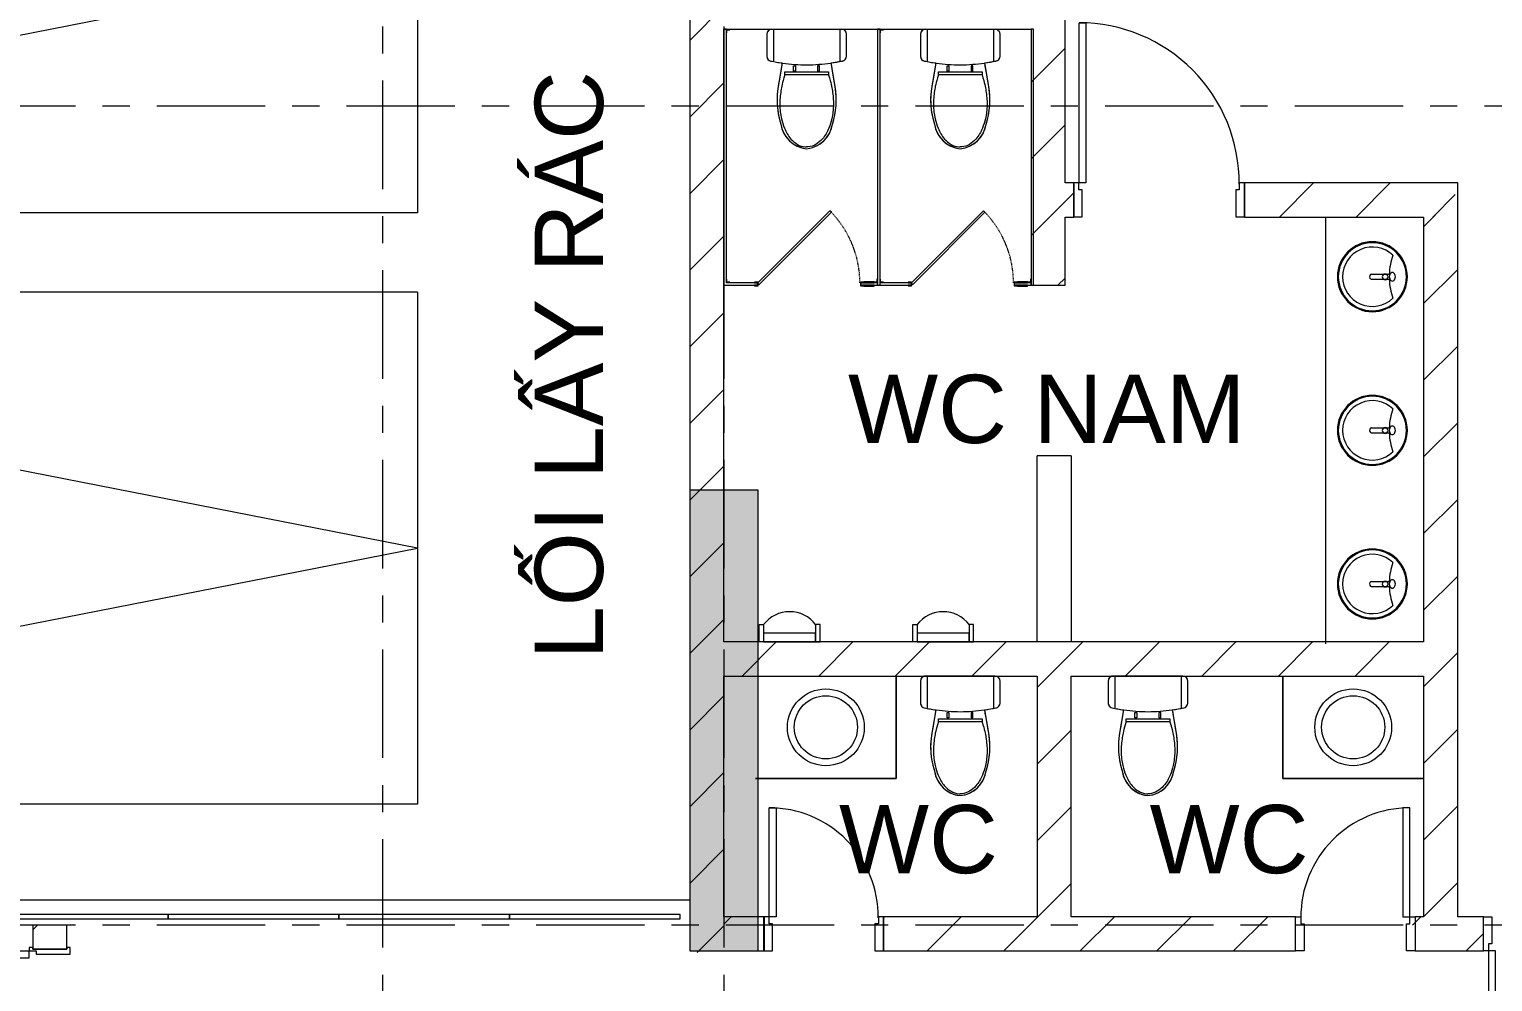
# Model space of a CAD drawing. Header units: millimetres. Extents: x -55734 to 162275, y -23881 to 125548.
# Drawn here: x -2569 to 6006, y 32619 to 38200 of the extents above; entities that cross this region are included whole.
import ezdxf

# ---------------------------------------------------------------- set-up
doc = ezdxf.new("R2010")
doc.units = ezdxf.units.MM
for name, pattern in [('Dash', [6.35, 3.175, -3.175]), ('gf$0$Kume - Hidden Line', [2.2, 1.5, -0.7]), ('Grid Line', [22.225, 12.7, -3.175, 3.175, -3.175])]:
    doc.linetypes.add(name, pattern=pattern)
for name, color, linetype, lineweight in [('@ color hatch', 7, 'Continuous', 13), ('A-GENM', 13, 'Continuous', 5), ('A-GENM-HDLN', 13, 'Dash', 5), ('CHU', 181, 'Continuous', 5), ('CUA', 31, 'Continuous', 9), ('gf$0$A-_DETA----_E', 8, 'Continuous', 9), ('gf$0$C-_CPRK----_E', 214, 'gf$0$Kume - Hidden Line', 9), ('HATCH-TUONG', 152, 'Continuous', 15), ('KINH', 152, 'Continuous', 5), ('NET CAT', 3, 'Continuous', 5), ('NET-CAT', 3, 'Continuous', 15), ('NET-THAY', 2, 'Continuous', 9), ('THIET-BI', 44, 'Continuous', 5), ('TRUC', 225, 'Continuous', 5)]:
    doc.layers.add(name, color=color, linetype=linetype, lineweight=lineweight)
doc.styles.add('Arial_1', font='arial.ttf', dxfattribs={"height": 400})
pattern_1 = [(45, (-15, 0), (-224.5064, 224.5064), [])]
pattern_2 = [(45, (0, 10), (-224.5064, 224.5064), [])]
pattern_3 = [(45, (-15, 10), (-224.5064, 224.5064), [])]

# ---------------------------------------------------------------- blocks, each defined once
blk = doc.blocks.new('ALC1807-ASCENT PLAZA-KET CAU 1_rvt-1-MẶT BẰNG TẦNG 1')
at = {"layer": 'NET CAT'}
blk.add_hatch(color=7, dxfattribs=at).paths.add_polyline_path([(1700.5, 32799.9), (1700.5, 35499.9), (1300.5, 35499.9), (1300.5, 32799.9)], flags=0)
at = {"layer": 'NET CAT', "color": 90, "lineweight": 13}
for p, q in [((1700.5, 35499.9), (1300.5, 35499.9)), ((1300.5, 35499.9), (1300.5, 32799.9)), ((1700.5, 32799.9), (1700.5, 35499.9)), ((1300.5, 32799.9), (1700.5, 32799.9))]:
    blk.add_line(p, q, dxfattribs=at)
at = {"layer": 'NET-THAY', "color": 50}
blk.add_line((-5999.5, 33099.9), (1300.5, 33099.9), dxfattribs=at)
blk = doc.blocks.new('gf$0$Loading Parking Space - Loading Lot-2165419-IDEA-1st Storey')
at = {"layer": 'gf$0$A-_DETA----_E'}
for p, q in [((0, 9000), (1500, 1349.1, 0)), ((3000, 9000), (0, 9000)), ((0, 1349.1, 0), (0, 9000)), ((1500, 1349.1, 0), (3000, 9000)), ((3000, 1349.1, 0), (3000, 9000)), ((3000, 1349.1, 0), (0, 1349.1, 0))]:
    blk.add_line(p, q, dxfattribs=at)
blk = doc.blocks.new('A$C56D52FB6')
at = {"layer": '@ color hatch', "ltscale": 0.5}
h = blk.add_hatch(dxfattribs=at)
h.set_pattern_fill('CROSS', color=139, scale=300)
h.set_pattern_definition([(0, (590434.3, 100508.92), (75, 75), [37.5, -112.5]), (90, (590453.05, 100490.17), (-75, 75), [37.5, -112.5])])
edge = h.paths.add_edge_path()
edge.add_line((-57651.5, 21191.9), (-57665.2, 21191.9))
edge.add_line((-57665.2, 21191.9), (-54967.5, 11695.1))
edge.add_line((-54967.5, 11695.1), (-53917, 11695.1))
edge.add_arc((-50042.6, 14825.5), 4981, 218.93709, 284.81082)
edge.add_line((-48769.4, 10010), (-47560.5, 10325.8))
edge.add_arc((-49010.7, 17174), 7000, 188.07709, 281.95648, ccw=False)
edge.add_line((-55941.2, 16190.4), (-56328, 18915.4))
edge.add_arc((-59793.2, 18423.7), 3500, 8.07709, 52.27071)
edge = h.paths.add_edge_path()
edge.add_line((-59817.6, 21923.6), (-94123.5, 21684.7))
edge.add_arc((-94120, 21184.8), 500, 90.39889, 179.17047)
edge.add_line((-94620, 21192), (-57651.5, 21191.9))
edge.add_arc((-59793.2, 18423.7), 3500, 52.27071, 90.39889)
at = {"layer": 'gf$0$C-_CPRK----_E', "linetype": 'Continuous', "rotation": 90}
for p in [(-94914.9, 15715.4), (-94914.9, 12251.5, 0)]:
    blk.add_blockref('gf$0$Loading Parking Space - Loading Lot-2165419-IDEA-1st Storey', p, dxfattribs=at)
blk = doc.blocks.new('CUA 1 CANH MO - 1 - Type 1-383978-MẶT BẰNG TẦNG 1')
at = {"layer": 'CUA'}
for p, q in [((-217.5, 740.3), (-177.5, 740.3)), ((-217.5, 102.3), (-217.5, 740.3)), ((-177.5, 740.3), (-177.5, 102.3)), ((-177.5, 102.3), (-217.5, 102.3))]:
    blk.add_line(p, q, dxfattribs=at)
at = {"layer": 'CUA', "lineweight": 5}
for p, q in [((-218.5, 102.3), (-248.5, 102.3)), ((-248.5, 102.3), (-248.5, -97.7)), ((-218.5, 61.3), (-218.5, 102.3)), ((451.5, 102.3), (421.5, 102.3)), ((421.5, 102.3), (421.5, 61.3)), ((451.5, -97.7), (451.5, 102.3)), ((-198.5, 61.3), (-218.5, 61.3)), ((-198.5, -97.7), (-198.5, 61.3)), ((421.5, 61.3), (401.5, 61.3)), ((401.5, 61.3), (401.5, -97.7)), ((-248.5, -97.7), (-198.5, -97.7)), ((401.5, -97.7), (451.5, -97.7))]:
    blk.add_line(p, q, dxfattribs=at)
blk.add_arc((-217.5, 102.3), 638, 359.5, 90, dxfattribs=at)
blk = doc.blocks.new('CUA 1 CANH MO - 1 - Type 1-385342-MẶT BẰNG TẦNG 1')
at = {"layer": 'CUA', "lineweight": 5}
for p, q in [((-248.5, -102.3), (-248.5, 97.7)), ((-248.5, 97.7), (-198.5, 97.7)), ((-198.5, 97.7), (-198.5, -61.3)), ((401.5, 97.7), (451.5, 97.7)), ((401.5, -61.3), (401.5, 97.7)), ((451.5, 97.7), (451.5, -102.3)), ((-218.5, -61.3), (-218.5, -102.3)), ((-198.5, -61.3), (-218.5, -61.3)), ((421.5, -61.3), (401.5, -61.3)), ((421.5, -102.3), (421.5, -61.3)), ((-218.5, -102.3), (-248.5, -102.3)), ((451.5, -102.3), (421.5, -102.3))]:
    blk.add_line(p, q, dxfattribs=at)
at = {"layer": 'CUA'}
for p, q in [((-177.5, -102.3), (-217.5, -102.3)), ((-217.5, -102.3), (-217.5, -740.3)), ((-177.5, -740.3), (-177.5, -102.3)), ((-217.5, -740.3), (-177.5, -740.3))]:
    blk.add_line(p, q, dxfattribs=at)
at = {"layer": 'CUA', "lineweight": 5}
blk.add_arc((-217.5, -102.3), 638, 270, 0.5, dxfattribs=at)
blk = doc.blocks.new('CUA 1 CANH MO - 1 - Type 1000-625167-MẶT BẰNG TẦNG 1')
at = {"layer": 'CUA'}
for p, q in [((-367.5, 1040.3), (-327.5, 1040.3)), ((-367.5, 102.3), (-367.5, 1040.3)), ((-327.5, 1040.3), (-327.5, 102.3)), ((-327.5, 102.3), (-367.5, 102.3))]:
    blk.add_line(p, q, dxfattribs=at)
at = {"layer": 'CUA', "lineweight": 5}
for p, q in [((-368.5, 102.3), (-398.5, 102.3)), ((-398.5, 102.3), (-398.5, -97.7)), ((-368.5, 61.3), (-368.5, 102.3)), ((601.5, 102.3), (571.5, 102.3)), ((571.5, 102.3), (571.5, 61.3)), ((601.5, -97.7), (601.5, 102.3)), ((-348.5, 61.3), (-368.5, 61.3)), ((-348.5, -97.7), (-348.5, 61.3)), ((571.5, 61.3), (551.5, 61.3)), ((551.5, 61.3), (551.5, -97.7)), ((-398.5, -97.7), (-348.5, -97.7)), ((551.5, -97.7), (601.5, -97.7))]:
    blk.add_line(p, q, dxfattribs=at)
blk.add_arc((-367.5, 102.3), 938, 359.5, 90, dxfattribs=at)
blk = doc.blocks.new('CUA 2 CANH MO KHUNG NHOM - 1 - Type 1-362138-MẶT BẰNG TẦNG 1')
at = {"layer": 'CUA'}
for p, q in [((-587.5, 810.8), (-547.5, 810.8)), ((-587.5, 122.3), (-587.5, 810.8)), ((-547.5, 810.8), (-547.5, 122.3)), ((750.5, 810.8), (750.5, 122.3)), ((790.5, 810.8), (750.5, 810.8)), ((790.5, 122.3), (790.5, 810.8)), ((-547.5, 122.3), (-587.5, 122.3)), ((750.5, 122.3), (790.5, 122.3))]:
    blk.add_line(p, q, dxfattribs=at)
at = {"layer": 'CUA', "lineweight": 5}
for p, q in [((-588.5, 122.3), (-608.5, 122.3)), ((-608.5, 122.3), (-608.5, 102.3)), ((-608.5, 102.3), (-598.5, 102.3)), ((-598.5, 102.3), (-598.5, -97.7)), ((-588.5, 81.3), (-588.5, 122.3)), ((811.5, 122.3), (791.5, 122.3)), ((791.5, 122.3), (791.5, 81.3)), ((801.5, -97.7), (801.5, 102.3)), ((801.5, 102.3), (811.5, 102.3)), ((811.5, 102.3), (811.5, 122.3)), ((-568.5, 81.3), (-588.5, 81.3)), ((-568.5, -117.7), (-568.5, 81.3)), ((791.5, 81.3), (771.5, 81.3)), ((771.5, 81.3), (771.5, -117.7)), ((-598.5, -97.7), (-608.5, -97.7)), ((-608.5, -97.7), (-608.5, -117.7)), ((-608.5, -117.7), (-568.5, -117.7)), ((771.5, -117.7), (811.5, -117.7)), ((811.5, -97.7), (801.5, -97.7)), ((811.5, -117.7), (811.5, -97.7))]:
    blk.add_line(p, q, dxfattribs=at)
for centre, start, end in [((-587.5, 122.3), 359.5, 90), ((790.5, 122.3), 90, 180.5)]:
    blk.add_arc(centre, 688.5, start, end, dxfattribs=at)
blk = doc.blocks.new('HE KHUNG VACH VS - HE KHUNG VACH VS-670318-MẶT BẰNG TẦNG 1')
at = {"layer": 'A-GENM', "lineweight": 9}
for p, q in [((15, 0), (0, 0)), ((0, 0), (0, -1500)), ((15, -1485), (15, 0)), ((915, 0), (900, 0)), ((900, 0), (900, -1500)), ((915, 0), (900, 0)), ((900, 0), (900, -1500)), ((915, -1485), (915, 0)), ((915, -1500), (915, 0)), ((1815, 0), (1800, 0)), ((1800, 0), (1800, -1500)), ((1815, -1500), (1815, 0)), ((621.3, -1063.7), (197, -1488)), ((205.5, -1496.5), (629.7, -1072.2)), ((629.7, -1072.2), (621.3, -1063.7)), ((1521.3, -1063.7), (1097, -1488)), ((1105.5, -1496.5), (1529.7, -1072.2)), ((1529.7, -1072.2), (1521.3, -1063.7)), ((0, -1500), (200, -1500)), ((200, -1485), (15, -1485)), ((200, -1482), (180, -1482)), ((180, -1482), (180, -1485)), ((180, -1485), (197, -1485)), ((197, -1500), (180, -1500)), ((180, -1500), (180, -1503)), ((180, -1503), (200, -1503)), ((197, -1485), (197, -1500)), ((197, -1488), (205.5, -1496.5)), ((200, -1503), (200, -1482)), ((200, -1500), (200, -1485)), ((820, -1482), (800, -1482)), ((800, -1482), (800, -1503)), ((900, -1485), (800, -1485)), ((800, -1485), (800, -1500)), ((800, -1500), (900, -1500)), ((800, -1503), (820, -1503)), ((803, -1500), (803, -1485)), ((803, -1485), (820, -1485)), ((820, -1500), (803, -1500)), ((880, -1480), (820, -1480)), ((820, -1480), (820, -1485)), ((820, -1485), (820, -1482)), ((820, -1485), (880, -1485)), ((820, -1503), (820, -1500)), ((880, -1500), (820, -1500)), ((820, -1500), (820, -1505)), ((820, -1505), (880, -1505)), ((880, -1485), (880, -1480)), ((880, -1505), (880, -1500)), ((900, -1500), (900, -1485)), ((900, -1500), (1100, -1500)), ((900, -1500), (915, -1500)), ((1100, -1485), (915, -1485)), ((1100, -1482), (1080, -1482)), ((1080, -1482), (1080, -1485)), ((1080, -1485), (1097, -1485)), ((1097, -1500), (1080, -1500)), ((1080, -1500), (1080, -1503)), ((1080, -1503), (1100, -1503)), ((1097, -1485), (1097, -1500)), ((1097, -1488), (1105.5, -1496.5)), ((1100, -1503), (1100, -1482)), ((1100, -1500), (1100, -1485)), ((1720, -1482), (1700, -1482)), ((1700, -1482), (1700, -1503)), ((1800, -1485), (1700, -1485)), ((1700, -1485), (1700, -1500)), ((1700, -1500), (1800, -1500)), ((1700, -1503), (1720, -1503)), ((1703, -1500), (1703, -1485)), ((1703, -1485), (1720, -1485)), ((1720, -1500), (1703, -1500)), ((1780, -1480), (1720, -1480)), ((1720, -1480), (1720, -1485)), ((1720, -1485), (1720, -1482)), ((1720, -1485), (1780, -1485)), ((1720, -1503), (1720, -1500)), ((1780, -1500), (1720, -1500)), ((1720, -1500), (1720, -1505)), ((1720, -1505), (1780, -1505)), ((1780, -1485), (1780, -1480)), ((1780, -1505), (1780, -1500)), ((1800, -1500), (1800, -1485)), ((1800, -1500), (1815, -1500))]:
    blk.add_line(p, q, dxfattribs=at)
at = {"layer": 'A-GENM'}
for p, q in [((35, -3), (35, 0)), ((935, -3), (935, 0)), ((15, -20), (18, -20)), ((18, -20), (18, -3)), ((18, -3), (35, -3)), ((915, -20), (918, -20)), ((918, -20), (918, -3)), ((918, -3), (935, -3)), ((18, -1465), (15, -1465)), ((18, -1482), (18, -1465)), ((35, -1482), (18, -1482)), ((35, -1485), (35, -1482)), ((897, -1482), (880, -1482)), ((900, -1465), (897, -1465)), ((897, -1465), (897, -1482)), ((918, -1465), (915, -1465)), ((918, -1482), (918, -1465)), ((935, -1482), (918, -1482)), ((935, -1485), (935, -1482)), ((1797, -1482), (1780, -1482)), ((1800, -1465), (1797, -1465)), ((1797, -1465), (1797, -1482))]:
    blk.add_line(p, q, dxfattribs=at)
at = {"layer": 'A-GENM-HDLN'}
for centre in [(197, -1488), (1097, -1488)]:
    blk.add_arc(centre, 600, 0.28648, 45, dxfattribs=at)
blk = doc.blocks.new('X-XI - X-XI-457728-MẶT BẰNG TẦNG 1')
at = {"layer": 'THIET-BI'}
for p, q in [((194.6, 0), (194.6, -186.1)), ((215, -2.1), (204.3, 0)), ((-230.6, -16.8), (-233.2, -33.2)), ((-233.2, -29), (-233.2, -157.9)), ((-233.2, -29), (-233.2, -157.9)), ((-233.2, -33.2), (-233.2, -45)), ((-233.2, -45), (-233.2, -157.9)), ((-227.9, -12.2), (-230.6, -16.8)), ((-222, -6.1), (-227.9, -12.2)), ((-212.4, -1.2), (-222, -6.1)), ((-204.3, 0), (-212.4, -1.2)), ((-194.6, 0), (-194.6, -185.7)), ((219.3, -4.2), (215, -2.1)), ((224.8, -8.5), (219.3, -4.2)), ((227.7, -12), (224.8, -8.5)), ((231.6, -19.3), (227.7, -12)), ((233.2, -29), (231.6, -19.3)), ((233.2, -157.9), (233.2, -29)), ((233.2, -157.9), (233.2, -29)), ((233.2, -157.9), (233.2, -29)), ((-233.2, -157.9), (-232.9, -162.1)), ((-232.9, -162.1), (-231, -169.1)), ((-231, -169.1), (-228, -174.5)), ((226.5, -176.5), (231.9, -166.7)), ((231.9, -166.7), (233.2, -157.9)), ((-228, -174.5), (-224.2, -178.9)), ((-224.2, -178.9), (-216.9, -183.9)), ((-216.9, -183.9), (-209.4, -186.4)), ((-209.4, -186.4), (-202.4, -187.7)), ((-202.4, -187.7), (-192, -189.7)), ((-192, -189.7), (-184.2, -191.1)), ((-184.2, -191.1), (-168, -193.8)), ((-168, -193.8), (-149.9, -196.6)), ((-143.8, -197.5), (-166.7, -335.2)), ((-143.8, -197.5), (-166.7, -335.2)), ((-147.8, -221.1), (-155.3, -266.3)), ((-149.9, -196.6), (-143.8, -197.5)), ((-143.8, -197.5), (-147.8, -221.1)), ((-127.7, -249.9), (127.7, -249.9)), ((-127.7, -267.8), (-127.7, -249.9)), ((-76.6, -213.5), (-66.1, -213.5)), ((-76.6, -245), (-76.6, -213.5)), ((-66.1, -245), (-76.6, -245)), ((-66.1, -213.5), (-66.1, -245)), ((64, -213.5), (64, -245)), ((74.4, -213.5), (64, -213.5)), ((64, -245), (74.4, -245)), ((74.4, -245), (74.4, -213.5)), ((127.7, -249.9), (127.7, -267.8)), ((143.8, -197.5), (212.9, -185.5)), ((166.7, -335.2), (143.8, -197.5)), ((166.7, -335.2), (143.8, -197.5)), ((146.9, -216.1), (143.8, -197.5)), ((151.8, -245.3), (146.9, -216.1)), ((157.2, -277.8), (151.8, -245.3)), ((212.9, -185.5), (220.8, -181.7)), ((220.8, -181.7), (226.5, -176.5)), ((-164.6, -322), (-168.9, -349)), ((-161.5, -303.8), (-164.6, -322)), ((-157.7, -280.9), (-161.5, -303.8)), ((-155.3, -266.3), (-157.7, -280.9)), ((-8.6, -267.8), (-127.7, -267.8)), ((127.7, -267.8), (-8.6, -267.8)), ((161.7, -304.9), (157.2, -277.8)), ((166.7, -335.2), (161.7, -304.9)), ((171.6, -371), (166.7, -335.2)), ((-172.5, -383), (-173.5, -402.2)), ((-173.5, -402.2), (-173.1, -436.1)), ((-171, -365.1), (-172.5, -383)), ((-168.9, -349), (-171, -365.1)), ((173.2, -395.8), (171.6, -371)), ((172.5, -446.5), (173.5, -426.5)), ((173.5, -426.5), (173.2, -395.8)), ((-173.1, -436.1), (-172.5, -446.5)), ((-172.5, -446.5), (-169.6, -474.8)), ((-169.6, -474.8), (-166.5, -495.3)), ((-166.5, -495.3), (-161.1, -520.9)), ((161.7, -518.5), (165.2, -502.3)), ((165.2, -502.3), (172.5, -446.5)), ((-161.1, -520.9), (-151.4, -555.9)), ((-151.4, -555.9), (-143.5, -587)), ((-143.5, -587), (-131.8, -612.8)), ((131.6, -613.2), (145.5, -581)), ((145.5, -581), (151.4, -555.9)), ((151.4, -555.9), (155.1, -543.7)), ((155.1, -543.7), (161.7, -518.5)), ((-131.8, -612.8), (-121.7, -628.9)), ((-121.7, -628.9), (-100.2, -653.8)), ((-100.2, -653.8), (-87.5, -664.8)), ((-87.5, -664.8), (-69.9, -676.9)), ((-69.9, -676.9), (-49.6, -687.2)), ((34.6, -692.9), (60.8, -681.9)), ((60.8, -681.9), (86, -665.9)), ((86, -665.9), (100.2, -653.8)), ((100.2, -653.8), (114.1, -638.9)), ((114.1, -638.9), (131.6, -613.2)), ((-49.6, -687.2), (-19.9, -696.9)), ((-19.9, -696.9), (0, -700.2)), ((0, -700.2), (34.6, -692.9))]:
    blk.add_line(p, q, dxfattribs=at)
for centre, radius, start, end in [((204.3, -29), 29, 360, 90), ((204.3, -29), 29, 0, 90), ((-204.3, -29), 29, 90, 180), ((-204.3, -29), 29, 90, 180), ((-204.3, -157.9), 29, 180, 259.85987), ((-204.3, -157.9), 29, 180, 259.85987), ((204.3, -157.9), 29, 280.14013, 360), ((204.3, -157.9), 29, 280.14013, 0), ((18.1, 960), 1168.8, 258.77622, 262.03475), ((18.1, 960), 1168.8, 258.77622, 262.03475), ((18.1, 960), 1168.8, 262.14467, 269.16333), ((-16, 957.7), 1166.4, 270.83748, 277.76826), ((-18.1, 960), 1168.8, 277.96525, 281.22378), ((-18.1, 960), 1168.8, 277.96525, 281.22378), ((287.1, -414.4), 460.7, 170.09406, 197.88556), ((287.1, -414.4), 460.7, 170.09406, 197.88556), ((-287.1, -414.4), 460.7, 342.11444, 9.90594), ((-287.1, -414.4), 460.7, 342.11444, 9.90594), ((18.2, -529.6), 171.6, 188.82666, 263.90979), ((18.2, -529.6), 171.6, 188.82666, 263.90979), ((-18.2, -529.6), 171.6, 276.09021, 351.17334), ((-18.2, -529.6), 171.6, 276.09021, 351.17334)]:
    blk.add_arc(centre, radius, start, end, dxfattribs=at)
for points in [[(-127.7, -267.8), (-143.4, -315.6), (-152.2, -364.8), (-160.3, -442.2), (-151, -516.8), (-129.6, -585.3), (-93.5, -652), (-37.5, -689.3), (-2.9, -689.4), (0, -689.4)], [(127.7, -267.8), (143.4, -315.6), (152.2, -364.8), (160.3, -442.2), (151, -516.8), (129.6, -585.3), (93.5, -652), (37.5, -689.3), (2.9, -689.4), (0, -689.4)]]:
    blk.add_open_spline(points, degree=3, knots=[12.724379, 12.724379, 12.724379, 12.724379, 75.096459, 151.912755, 228.70098, 282.501534, 351.034079, 439.49288, 447.51098, 447.51098, 447.51098, 447.51098], dxfattribs=at)
blk = doc.blocks.new('X-XI - X-XI-V2-MẶT BẰNG TẦNG 1')
at = {"layer": 'THIET-BI'}
for p, q in [((204.3, 0), (-204.3, 0)), ((204.3, 0), (-204.3, 0)), ((204.3, 0), (0, 0)), ((194.6, 0), (194.6, -186.1)), ((215, -2.1), (204.3, 0)), ((-230.6, -16.8), (-233.2, -33.2)), ((-233.2, -29), (-233.2, -157.9)), ((-233.2, -29), (-233.2, -157.9)), ((-233.2, -33.2), (-233.2, -45)), ((-233.2, -45), (-233.2, -157.9)), ((-227.9, -12.2), (-230.6, -16.8)), ((-222, -6.1), (-227.9, -12.2)), ((-212.4, -1.2), (-222, -6.1)), ((-204.3, 0), (-212.4, -1.2)), ((0, 0), (-204.3, 0)), ((-194.6, 0), (-194.6, -185.7)), ((219.3, -4.2), (215, -2.1)), ((224.8, -8.5), (219.3, -4.2)), ((227.7, -12), (224.8, -8.5)), ((231.6, -19.3), (227.7, -12)), ((233.2, -29), (231.6, -19.3)), ((233.2, -157.9), (233.2, -29)), ((233.2, -157.9), (233.2, -29)), ((233.2, -157.9), (233.2, -29)), ((-233.2, -157.9), (-232.9, -162.1)), ((-232.9, -162.1), (-231, -169.1)), ((-231, -169.1), (-228, -174.5)), ((226.5, -176.5), (231.9, -166.7)), ((231.9, -166.7), (233.2, -157.9)), ((-228, -174.5), (-224.2, -178.9)), ((-224.2, -178.9), (-216.9, -183.9)), ((-216.9, -183.9), (-209.4, -186.4)), ((-209.4, -186.4), (-202.4, -187.7)), ((-202.4, -187.7), (-192, -189.7)), ((-192, -189.7), (-184.2, -191.1)), ((-184.2, -191.1), (-168, -193.8)), ((-168, -193.8), (-149.9, -196.6)), ((-143.8, -197.5), (-166.7, -335.2)), ((-143.8, -197.5), (-166.7, -335.2)), ((-147.8, -221.1), (-155.3, -266.3)), ((-149.9, -196.6), (-143.8, -197.5)), ((-143.8, -197.5), (-147.8, -221.1)), ((-127.7, -249.9), (127.7, -249.9)), ((-127.7, -267.8), (-127.7, -249.9)), ((-76.6, -213.5), (-66.1, -213.5)), ((-76.6, -245), (-76.6, -213.5)), ((-66.1, -245), (-76.6, -245)), ((-66.1, -213.5), (-66.1, -245)), ((64, -213.5), (64, -245)), ((74.4, -213.5), (64, -213.5)), ((64, -245), (74.4, -245)), ((74.4, -245), (74.4, -213.5)), ((127.7, -249.9), (127.7, -267.8)), ((143.8, -197.5), (212.9, -185.5)), ((166.7, -335.2), (143.8, -197.5)), ((166.7, -335.2), (143.8, -197.5)), ((146.9, -216.1), (143.8, -197.5)), ((151.8, -245.3), (146.9, -216.1)), ((157.2, -277.8), (151.8, -245.3)), ((212.9, -185.5), (220.8, -181.7)), ((220.8, -181.7), (226.5, -176.5)), ((-164.6, -322), (-168.9, -349)), ((-161.5, -303.8), (-164.6, -322)), ((-157.7, -280.9), (-161.5, -303.8)), ((-155.3, -266.3), (-157.7, -280.9)), ((-8.6, -267.8), (-127.7, -267.8)), ((127.7, -267.8), (-8.6, -267.8)), ((161.7, -304.9), (157.2, -277.8)), ((166.7, -335.2), (161.7, -304.9)), ((171.6, -371), (166.7, -335.2)), ((-172.5, -383), (-173.5, -402.2)), ((-173.5, -402.2), (-173.1, -436.1)), ((-171, -365.1), (-172.5, -383)), ((-168.9, -349), (-171, -365.1)), ((173.2, -395.8), (171.6, -371)), ((172.5, -446.5), (173.5, -426.5)), ((173.5, -426.5), (173.2, -395.8)), ((-173.1, -436.1), (-172.5, -446.5)), ((-172.5, -446.5), (-169.6, -474.8)), ((-169.6, -474.8), (-166.5, -495.3)), ((-166.5, -495.3), (-161.1, -520.9)), ((161.7, -518.5), (165.2, -502.3)), ((165.2, -502.3), (172.5, -446.5)), ((-161.1, -520.9), (-151.4, -555.9)), ((-151.4, -555.9), (-143.5, -587)), ((-143.5, -587), (-131.8, -612.8)), ((131.6, -613.2), (145.5, -581)), ((145.5, -581), (151.4, -555.9)), ((151.4, -555.9), (155.1, -543.7)), ((155.1, -543.7), (161.7, -518.5)), ((-131.8, -612.8), (-121.7, -628.9)), ((-121.7, -628.9), (-100.2, -653.8)), ((-100.2, -653.8), (-87.5, -664.8)), ((-87.5, -664.8), (-69.9, -676.9)), ((-69.9, -676.9), (-49.6, -687.2)), ((34.6, -692.9), (60.8, -681.9)), ((60.8, -681.9), (86, -665.9)), ((86, -665.9), (100.2, -653.8)), ((100.2, -653.8), (114.1, -638.9)), ((114.1, -638.9), (131.6, -613.2)), ((-49.6, -687.2), (-19.9, -696.9)), ((-19.9, -696.9), (0, -700.2)), ((0, -700.2), (34.6, -692.9))]:
    blk.add_line(p, q, dxfattribs=at)
for centre, radius, start, end in [((204.3, -29), 29, 360, 90), ((204.3, -29), 29, 0, 90), ((-204.3, -29), 29, 90, 180), ((-204.3, -29), 29, 90, 180), ((-204.3, -157.9), 29, 180, 259.85987), ((-204.3, -157.9), 29, 180, 259.85987), ((204.3, -157.9), 29, 280.14013, 360), ((204.3, -157.9), 29, 280.14013, 0), ((18.1, 960), 1168.8, 258.77622, 262.03475), ((18.1, 960), 1168.8, 258.77622, 262.03475), ((18.1, 960), 1168.8, 262.14467, 269.16333), ((-16, 957.7), 1166.4, 270.83748, 277.76826), ((-18.1, 960), 1168.8, 277.96525, 281.22378), ((-18.1, 960), 1168.8, 277.96525, 281.22378), ((287.1, -414.4), 460.7, 170.09406, 197.88556), ((287.1, -414.4), 460.7, 170.09406, 197.88556), ((-287.1, -414.4), 460.7, 342.11444, 9.90594), ((-287.1, -414.4), 460.7, 342.11444, 9.90594), ((18.2, -529.6), 171.6, 188.82666, 263.90979), ((18.2, -529.6), 171.6, 188.82666, 263.90979), ((-18.2, -529.6), 171.6, 276.09021, 351.17334), ((-18.2, -529.6), 171.6, 276.09021, 351.17334)]:
    blk.add_arc(centre, radius, start, end, dxfattribs=at)
for points in [[(-127.7, -267.8), (-143.4, -315.6), (-152.2, -364.8), (-160.3, -442.2), (-151, -516.8), (-129.6, -585.3), (-93.5, -652), (-37.5, -689.3), (-2.9, -689.4), (0, -689.4)], [(127.7, -267.8), (143.4, -315.6), (152.2, -364.8), (160.3, -442.2), (151, -516.8), (129.6, -585.3), (93.5, -652), (37.5, -689.3), (2.9, -689.4), (0, -689.4)]]:
    blk.add_open_spline(points, degree=3, knots=[12.724379, 12.724379, 12.724379, 12.724379, 75.096459, 151.912755, 228.70098, 282.501534, 351.034079, 439.49288, 447.51098, 447.51098, 447.51098, 447.51098], dxfattribs=at)
blk = doc.blocks.new('M_Urinal-2D - M_Urinal-2D-461542-MẶT BẰNG TẦNG 1')
at = {"layer": 'THIET-BI'}
for p, q in [((-286.9, 100), (-286.9, 201.6)), ((-286.9, 201.6), (-261.5, 201.6)), ((-261.5, 201.6), (-261.5, 100)), ((69.2, 201.6), (43.3, 201.6)), ((43.3, 201.6), (43.3, 100)), ((69.2, 100), (69.2, 201.6)), ((-261.5, 100), (-286.9, 100)), ((43.3, 150.8), (-261.5, 150.8)), ((-261.5, 150.8), (-261.5, 100)), ((-261.5, 100), (43.3, 100)), ((43.3, 100), (43.3, 150.8)), ((43.3, 100), (69.2, 100))]:
    blk.add_line(p, q, dxfattribs=at)
blk.add_arc((-109.1, 86.2), 191.2, 37.12912, 142.87088, dxfattribs=at)
blk = doc.blocks.new('X-LA - X-LA-V5-MẶT BẰNG TẦNG 1')
at = {"layer": 'THIET-BI'}
for p, q in [((-600, 0), (-600, -2500)), ((-332.2, -335), (-222.2, -335)), ((-332.2, -365), (-222.2, -365)), ((-332.2, -1235), (-222.2, -1235)), ((-332.2, -1265), (-222.2, -1265)), ((-332.2, -2135), (-222.2, -2135)), ((-332.2, -2165), (-222.2, -2165))]:
    blk.add_line(p, q, dxfattribs=at)
for centre, radius, start, end in [((-324.9, -350), 205, 90, 270), ((-324.9, -350), 199.5, 360, 180), ((-324.9, -350), 205, 270, 90), ((-324.9, -350), 174.1, 46.21184, 180), ((139.1, -350), 365.7, 159.90562, 177.65018), ((-250, -350.8), 16.8, 360, 180), ((-324.9, -350), 199.5, 180, 360), ((-324.9, -350), 174.1, 180, 313.78816), ((-250, -350.8), 16.8, 180, 360), ((139.1, -350), 365.7, 182.34982, 200.09438), ((-324.9, -1250), 205, 90, 270), ((-324.9, -1250), 199.5, 360, 180), ((-324.9, -1250), 174.1, 46.21184, 180), ((-324.9, -1250), 205, 270, 90), ((139.1, -1250), 365.7, 159.90562, 177.65018), ((-324.9, -1250), 199.5, 180, 360), ((-324.9, -1250), 174.1, 180, 313.78816), ((-250, -1250.8), 16.8, 360, 180), ((-250, -1250.8), 16.8, 180, 0), ((139.1, -1250), 365.7, 182.34982, 200.09438), ((-324.9, -2150), 205, 90, 270), ((-324.9, -2150), 199.5, 360, 180), ((-324.9, -2150), 205, 270, 90), ((-324.9, -2150), 174.1, 46.21184, 180), ((139.1, -2150), 365.7, 159.90562, 177.65018), ((-250, -2150.8), 16.8, 360, 180), ((-324.9, -2150), 199.5, 180, 360), ((-324.9, -2150), 174.1, 180, 313.78816), ((-250, -2150.8), 16.8, 180, 0), ((139.1, -2150), 365.7, 182.34982, 200.09438)]:
    blk.add_arc(centre, radius, start, end, dxfattribs=at)
for centre, major_axis, ratio, start_param, end_param in [((-332.2, -350), (0, 15), 0.577623, 0, 3.141593), ((-208.1, -350), (0, 25), 0.701688, 0, 3.141593), ((-207.9, -350), (0, 25), 0.719766, 3.124999, 6.299779), ((-332.2, -1250), (0, 15), 0.577623, 0, 3.141593), ((-208.1, -1250), (0, 25), 0.701688, 0, 3.141593), ((-207.9, -1250), (0, 25), 0.719766, 3.124999, 6.299779), ((-332.2, -2150), (0, 15), 0.577623, 0, 3.141593), ((-208.1, -2150), (0, 25), 0.701688, 0, 3.141593), ((-207.9, -2150), (0, 25), 0.719766, 3.124999, 6.299779)]:
    blk.add_ellipse(centre, major_axis=major_axis, ratio=ratio, start_param=start_param, end_param=end_param, dxfattribs=at)
blk = doc.blocks.new('X-LA - X-LA-776895-MẶT BẰNG TẦNG 1')
at = {"layer": 'THIET-BI'}
for p, q in [((-412.5, 0), (-412.5, -600)), ((-412.5, -600), (-412.5, 0)), ((-412.5, -600), (412.5, -600)), ((412.5, -600), (-412.5, -600))]:
    blk.add_line(p, q, dxfattribs=at)
for radius in [225, 185]:
    blk.add_circle((0, -300), radius, dxfattribs=at)
blk = doc.blocks.new('X-LA - X-LA-V6-MẶT BẰNG TẦNG 1')
at = {"layer": 'THIET-BI'}
for p, q in [((412.5, -600), (412.5, 0)), ((412.5, 0), (412.5, -600)), ((-412.5, -600), (412.5, -600)), ((412.5, -600), (-412.5, -600))]:
    blk.add_line(p, q, dxfattribs=at)
for radius in [225, 185]:
    blk.add_circle((0, -300), radius, dxfattribs=at)
blk = doc.blocks.new('System Panel - Glazed-540955-MẶT BẰNG TẦNG 1')
at = {"layer": 'KINH', "lineweight": 9}
for p, q in [((500, 12.7), (-500, 12.7)), ((-500, 12.7), (-500, -12.7)), ((500, -12.7), (500, 12.7)), ((-500, -12.7), (500, -12.7))]:
    blk.add_line(p, q, dxfattribs=at)
blk = doc.blocks.new('CUA 1 CANH MO - 2 - Type 1000-536230-MẶT BẰNG TẦNG 1')
at = {"layer": 'CUA', "lineweight": 5}
for p, q in [((-398.5, -102.3), (-398.5, 97.7)), ((-398.5, 97.7), (-348.5, 97.7)), ((-348.5, 97.7), (-348.5, -61.3)), ((551.5, 97.7), (601.5, 97.7)), ((551.5, -61.3), (551.5, 97.7)), ((601.5, 97.7), (601.5, -102.3)), ((-368.5, -61.3), (-368.5, -102.3)), ((-348.5, -61.3), (-368.5, -61.3)), ((571.5, -61.3), (551.5, -61.3)), ((571.5, -102.3), (571.5, -61.3)), ((-368.5, -102.3), (-398.5, -102.3)), ((601.5, -102.3), (571.5, -102.3))]:
    blk.add_line(p, q, dxfattribs=at)
at = {"layer": 'CUA'}
for p, q in [((-327.5, -102.3), (-367.5, -102.3)), ((-367.5, -102.3), (-367.5, -1040.3)), ((-327.5, -1040.3), (-327.5, -102.3)), ((-367.5, -1040.3), (-327.5, -1040.3))]:
    blk.add_line(p, q, dxfattribs=at)
at = {"layer": 'CUA', "lineweight": 5}
blk.add_arc((-367.5, -102.3), 938, 270, 0.5, dxfattribs=at)

msp = doc.modelspace()

# ---------------------------------------------------------------- hatches: boundary and pattern name
at = {"layer": 'HATCH-TUONG', "lineweight": 5}
h = msp.add_hatch(dxfattribs=at)
h.set_pattern_fill('FP_3', color=256, style=0, pattern_type=2)
h.set_pattern_definition(pattern_1)
h.paths.add_polyline_path([(1500.5, 32789.9), (1500.5, 42599.9), (1300.5, 42599.9), (1300.5, 32789.9)], flags=0)
h = msp.add_hatch(dxfattribs=at)
h.set_pattern_fill('FP_3', color=256, style=0, pattern_type=2)
h.set_pattern_definition(pattern_1)
h.paths.add_polyline_path([(3500.5, 36700), (3500.5, 39699.9), (3300.5, 39699.9), (3300.5, 36700)], flags=0)
h = msp.add_hatch(dxfattribs=at)
h.set_pattern_fill('FP_3', color=256, style=0, pattern_type=2)
h.set_pattern_definition(pattern_1)
h.paths.add_polyline_path([(5585.5, 37099.9), (5785.5, 37099.9), (5785.5, 37299.9), (4550.5, 37299.9), (4550.5, 37099.9), (5458.4, 37099.9)], flags=0)
h.paths.add_polyline_path([(3500.5, 37099.9), (3550.5, 37099.9), (3550.5, 37299.9), (3500.5, 37299.9)], flags=0)
h = msp.add_hatch(dxfattribs=at)
h.set_pattern_fill('FP_3', color=256, style=0, pattern_type=2)
h.set_pattern_definition(pattern_2)
h.paths.add_polyline_path([(5600.5, 32799.9), (5800.5, 32799.9), (5800.5, 37109.9), (5600.5, 37109.9), (5600.5, 32999.9)], flags=0)
h = msp.add_hatch(dxfattribs=at)
h.set_pattern_fill('FP_3', color=256, style=0, pattern_type=2)
h.set_pattern_definition(pattern_3)
h.paths.add_polyline_path([(5585.5, 34409.9), (5585.5, 34609.9), (1500.5, 34609.9), (1500.5, 34409.9), (5458.4, 34409.9)], flags=0)
h = msp.add_hatch(dxfattribs=at)
h.set_pattern_fill('FP_3', color=256, style=0, pattern_type=2)
h.set_pattern_definition(pattern_3)
h.paths.add_polyline_path([(3535.5, 32999.9), (3535.5, 34409.9), (3335.5, 34409.9), (3335.5, 32999.9)], flags=0)
h = msp.add_hatch(dxfattribs=at)
h.set_pattern_fill('FP_3', color=256, style=0, pattern_type=2)
h.set_pattern_definition([(45, (0, 0), (-224.5064, 224.5064), [])])
h.paths.add_polyline_path([(-2349.5, 29799.9), (-2349.5, 31409.9), (-2549.5, 31409.9), (-2549.5, 29799.9)], flags=0)
h.paths.add_polyline_path([(-2349.5, 32809.9), (-2349.5, 32949.9), (-2549.5, 32949.9), (-2549.5, 32809.9)], flags=0)
h = msp.add_hatch(dxfattribs=at)
h.set_pattern_fill('FP_3', color=256, style=0, pattern_type=2)
h.set_pattern_definition(pattern_3)
h.paths.add_polyline_path([(5585.5, 32799.9), (5585.5, 32999.9), (5535.5, 32999.9), (5535.5, 32799.9)], flags=0)
h.paths.add_polyline_path([(4835.5, 32799.9), (4835.5, 32999.9), (2435.5, 32999.9), (2435.5, 32799.9), (2605.2, 32799.9)], flags=0)
h.paths.add_polyline_path([(1500.5, 32799.9), (1735.5, 32799.9), (1735.5, 32999.9), (1500.5, 32999.9), (1500.5, 32823.9)], flags=0)
h = msp.add_hatch(dxfattribs=at)
h.set_pattern_fill('FP_3', color=256, style=0, pattern_type=2)
h.set_pattern_definition(pattern_2)
h.paths.add_polyline_path([(6950.5, 32999.9), (6950.5, 32799.9), (31190.5, 32799.9), (31390.5, 32799.9), (31390.5, 32999.9)])
h.paths.add_polyline_path([(5950.5, 32799.9), (5950.5, 32999.9), (5800.5, 32999.9), (5800.5, 32799.9)])

# ---------------------------------------------------------------- linework, layer by layer
at = {"layer": 'NET-CAT'}
for p, q in [((1300.5, 42599.9), (1300.5, 32799.9)), ((3500.5, 37299.9), (3500.5, 39699.9)), ((1500.5, 34609.9), (1500.5, 38199.9)), ((1500.5, 38199.9), (3300.5, 38199.9)), ((3300.5, 38199.9), (3300.5, 36700)), ((3550.5, 37299.9), (3500.5, 37299.9)), ((3550.5, 37099.9), (3550.5, 37299.9)), ((5800.5, 37299.9), (4550.5, 37299.9)), ((4550.5, 37299.9), (4550.5, 37099.9)), ((5800.5, 37099.9), (5800.5, 37299.9)), ((3500.5, 36700), (3500.5, 37099.9)), ((3500.5, 37099.9), (3550.5, 37099.9)), ((4550.5, 37099.9), (5600.5, 37099.9)), ((5600.5, 37099.9), (5600.5, 34609.9)), ((5800.5, 32999.9), (5800.5, 37099.9)), ((3300.5, 36700), (3500.5, 36700)), ((5600.5, 34609.9), (1500.5, 34609.9)), ((1500.5, 32999.9), (1500.5, 34409.9)), ((1500.5, 34409.9), (3335.5, 34409.9)), ((3335.5, 34409.9), (3335.5, 32999.9)), ((3535.5, 34409.9), (5600.5, 34409.9)), ((3535.5, 32999.9), (3535.5, 34409.9)), ((5600.5, 34409.9), (5600.5, 32999.9)), ((-2549.5, 32949.9), (-2549.5, 32809.9)), ((-2349.5, 32949.9), (-2549.5, 32949.9)), ((-2349.5, 32809.9), (-2349.5, 32949.9)), ((1735.5, 32999.9), (1500.5, 32999.9)), ((1735.5, 32799.9), (1735.5, 32999.9)), ((3335.5, 32999.9), (2435.5, 32999.9)), ((2435.5, 32999.9), (2435.5, 32799.9)), ((4850.5, 32999.9), (3535.5, 32999.9)), ((4850.5, 32799.9), (4850.5, 32999.9)), ((5600.5, 32999.9), (5550.5, 32999.9)), ((5550.5, 32999.9), (5550.5, 32799.9)), ((5950.5, 32999.9), (5800.5, 32999.9)), ((5950.5, 32799.9), (5950.5, 32999.9)), ((-2549.5, 32809.9), (-2349.5, 32809.9)), ((1300.5, 32799.9), (1500.5, 32799.9)), ((1500.5, 32799.9), (1735.5, 32799.9)), ((2435.5, 32799.9), (4850.5, 32799.9)), ((5550.5, 32799.9), (5600.5, 32799.9)), ((5600.5, 32799.9), (5800.5, 32799.9)), ((5800.5, 32799.9), (5950.5, 32799.9))]:
    msp.add_line(p, q, dxfattribs=at)
at = {"layer": 'NET-THAY'}
for p, q in [((3335.5, 34609.9), (3335.5, 35699.9)), ((3535.5, 35699.9), (3335.5, 35699.9)), ((3535.5, 35699.9), (3535.5, 34609.9))]:
    msp.add_line(p, q, dxfattribs=at)
at = {"layer": 'TRUC', "linetype": 'Grid Line', "ltscale": 50}
for p, q in [((-499.5, 50122.6), (-499.5, -7437.9)), ((1500.5, 50122.6), (1500.5, -10105.5)), ((48819.1, 37749.9), (-17790.4, 37749.9)), ((48819.1, 32949.9), (-17790.4, 32949.9))]:
    msp.add_line(p, q, dxfattribs=at)

# ---------------------------------------------------------------- block references
at = {"lineweight": 5}
msp.add_blockref('ALC1807-ASCENT PLAZA-KET CAU 1_rvt-1-MẶT BẰNG TẦNG 1', (0, 0), dxfattribs=at)
at = {"color": 50, "lineweight": 9}
for name, p in [('HE KHUNG VACH VS - HE KHUNG VACH VS-670318-MẶT BẰNG TẦNG 1', (1500.5, 38199.9)), ('X-XI - X-XI-457728-MẶT BẰNG TẦNG 1', (1985.5, 38199.9)), ('X-XI - X-XI-457728-MẶT BẰNG TẦNG 1', (2885.5, 38199.9)), ('CUA 1 CANH MO - 1 - Type 1000-625167-MẶT BẰNG TẦNG 1', (3949.1, 37197.7)), ('X-LA - X-LA-V5-MẶT BẰNG TẦNG 1', (5625.2, 37099.9)), ('M_Urinal-2D - M_Urinal-2D-461542-MẶT BẰNG TẦNG 1', (1994.6, 34509.9)), ('M_Urinal-2D - M_Urinal-2D-461542-MẶT BẰNG TẦNG 1', (2894.6, 34509.9)), ('X-LA - X-LA-V6-MẶT BẰNG TẦNG 1', (2098, 34409.9)), ('X-XI - X-XI-V2-MẶT BẰNG TẦNG 1', (2885.5, 34409.8)), ('X-XI - X-XI-V2-MẶT BẰNG TẦNG 1', (3985.5, 34409.8)), ('X-LA - X-LA-776895-MẶT BẰNG TẦNG 1', (5188, 34409.9)), ('CUA 1 CANH MO - 1 - Type 1-383978-MẶT BẰNG TẦNG 1', (1984.1, 32897.7)), ('System Panel - Glazed-540955-MẶT BẰNG TẦNG 1', (-2255.4, 32999.9)), ('System Panel - Glazed-540955-MẶT BẰNG TẦNG 1', (-1255.4, 32999.9)), ('System Panel - Glazed-540955-MẶT BẰNG TẦNG 1', (-255.4, 32999.9)), ('System Panel - Glazed-540955-MẶT BẰNG TẦNG 1', (744.6, 32999.9)), ('CUA 1 CANH MO - 2 - Type 1000-536230-MẶT BẰNG TẦNG 1', (6349.1, 32902.2))]:
    msp.add_blockref(name, p, dxfattribs=at)
for name, p, rotation in [('CUA 1 CANH MO - 1 - Type 1-385342-MẶT BẰNG TẦNG 1', (5302, 32897.7), 180), ('CUA 2 CANH MO KHUNG NHOM - 1 - Type 1-362138-MẶT BẰNG TẦNG 1', (-2447.2, 32008.5), 90)]:
    msp.add_blockref(name, p, dxfattribs=dict(at, rotation=rotation))
at = {"layer": 'NET-THAY'}
msp.add_blockref('A$C56D52FB6', (95969.7, 21408.2), dxfattribs=at)

# ---------------------------------------------------------------- texts
at = {"layer": 'CHU', "color": 7, "insert": (392.4, 34508), "char_height": 400, "width": 3555.2, "attachment_point": 1, "rotation": 90, "line_spacing_factor": 0.936439, "style": 'Arial_1'}
msp.add_mtext('\\pt2540,5080,7620,10160,12700,15240,17780,20320,22860,25400,27940,30480,33020,35560,38100,40640,43180,45720,48260,50800,53340,55880,58420,60960,63500,66040,68580,71120,73660,76200,78740,81280;L{\\fArial|b0|i0|c163|p34;ỐI LẤY RÁC}', dxfattribs=at)
at = {"layer": 'CHU', "color": 7, "char_height": 400, "attachment_point": 1, "line_spacing_factor": 0.936439, "style": 'Arial_1'}
for s, insert, width in [('\\pt2540,5080,7620,10160,12700,15240,17780,20320,22860,25400,27940,30480,33020,35560,38100,40640,43180,45720,48260,50800,53340,55880,58420,60960,63500,66040,68580,71120,73660,76200,78740,81280;WC NAM', (2228.2, 36175.4), 2417.94), ('\\pt2540,5080,7620,10160,12700,15240,17780,20320,22860,25400,27940,30480,33020,35560,38100,40640,43180,45720,48260,50800,53340,55880,58420,60960,63500,66040,68580,71120,73660,76200,78740,81280;WC', (2175, 33654.9), 989.8), ('\\pt2540,5080,7620,10160,12700,15240,17780,20320,22860,25400,27940,30480,33020,35560,38100,40640,43180,45720,48260,50800,53340,55880,58420,60960,63500,66040,68580,71120,73660,76200,78740,81280;WC', (3995, 33654.9), 989.8)]:
    msp.add_mtext(s, dxfattribs=dict(at, insert=insert, width=width))

doc.saveas('drawing.dxf')
